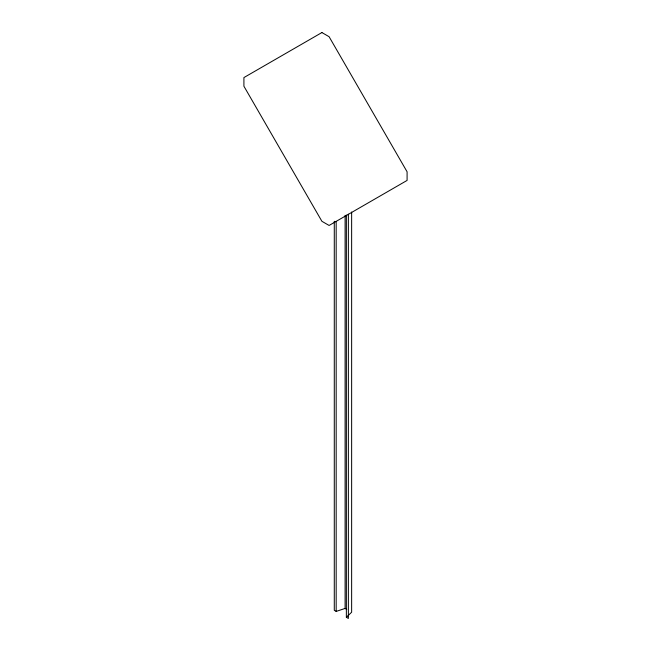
<?xml version="1.0" encoding="UTF-8"?>
<svg xmlns="http://www.w3.org/2000/svg" width="651" height="651" viewBox="0 0 651 651"><rect width="100%" height="100%" fill="white"/><g stroke="black" fill="none" stroke-linecap="round" stroke-linejoin="round"><path stroke-width="0.98" d="M348.366 214.195L348.366 618.45L346.356 617.286L351.638 612.209L351.638 212.014M334.288 221.299L334.288 610.321L336.176 611.411L345.103 608.433L346.739 609.377M346.356 215.066L346.356 617.286M345.103 215.351L345.103 608.433M336.176 221.373L336.176 611.411M321.903 32.55L243.913 77.575L243.913 86.217L321.903 221.299L329.097 225.458L407.087 180.425L407.087 171.791L329.097 36.708L321.903 32.55"/></g></svg>
